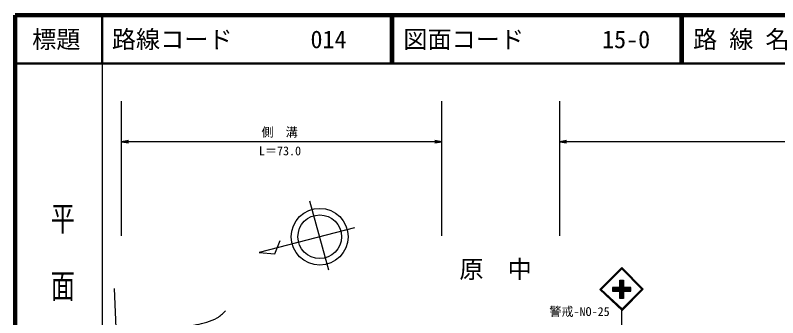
# Model space of a CAD drawing. Units: millimetres, scale not verified. Extents: x 40000 to 680000, y 20000 to 380000.
# Drawn here: x 40000 to 197914, y 317291 to 380000 of the extents above; entities that cross this region are included whole.
import ezdxf
from ezdxf.enums import TextEntityAlignment as Align

# ---------------------------------------------------------------- set-up
doc = ezdxf.new("R2010")
doc.units = ezdxf.units.MM
doc.header["$LTSCALE"] = 1000
for name, color, linetype, lineweight in [('M-BGD', 7, 'Continuous', 25), ('M-BMK-SRVR', 3, 'Continuous', 25), ('M-STR-HTXT', 7, 'Continuous', 13), ('M-STR-STR3', 7, 'Continuous', 25), ('M-STR-STRC', 7, 'Continuous', 25), ('M-TTL', 2, 'Continuous', 140), ('M-TTL-BAND', 7, 'Continuous', 25), ('M-TTL-LINE', 7, 'Continuous', 50), ('M-TTL-TXT', 7, 'Continuous', 13)]:
    doc.layers.add(name, color=color, linetype=linetype, lineweight=lineweight)
doc.styles.add('@ＭＳ ゴシック', font='')
doc.styles.add('ＭＳ ゴシック', font='')
doc.styles.get('@ＭＳ ゴシック').set_extended_font_data('@MS Gothic')
doc.styles.get('ＭＳ ゴシック').set_extended_font_data('MS Gothic')

# ---------------------------------------------------------------- blocks, each defined once
blk = doc.blocks.new('open_arrow')
at = {"color": 0, "linetype": 'Continuous', "lineweight": -2}
blk.add_lwpolyline([(7.5, 1.25), (0, 0), (7.5, -1.25)], dxfattribs=at)

msp = doc.modelspace()

# ---------------------------------------------------------------- linework, layer by layer
at = {"layer": 'M-BGD'}
msp.add_open_spline([(71900, 314799), (73076, 315011), (74252, 315223), (75423, 315443), (76842, 315709), (78254, 315986), (79657, 316391), (80413, 316610), (81167, 316866), (81825, 317272), (82460, 317664), (83006, 318196), (83552, 318728)], degree=3, knots=[0, 0, 0, 0, 1, 1, 1, 2, 2, 2, 3, 3, 3, 4, 4, 4, 4], dxfattribs=at)
at = {"layer": 'M-BMK-SRVR'}
for p, q in [((104941, 327157), (100974, 341460)), ((110245, 335922), (90496, 330799)), ((93780, 330556), (94884, 333303)), ((90496, 330799), (93780, 330556)), ((60501, 323382), (62318, 276561))]:
    msp.add_line(p, q, dxfattribs=at)
for radius in [5885, 4520]:
    msp.add_circle((103061, 334086), radius, dxfattribs=at)
at = {"layer": 'M-STR-STR3'}
for p, q in [((61978, 334255), (61978, 362168)), ((128348, 334255), (128348, 362168)), ((152751, 334255), (152751, 362168)), ((128348, 353760), (61978, 353760)), ((255980, 353760), (152751, 353760))]:
    msp.add_line(p, q, dxfattribs=at)
at = {"layer": 'M-STR-STRC'}
for p, q in [((165624, 327722), (161067, 323165)), ((161107, 323127), (165642, 327590)), ((165547, 327645), (161243, 323212)), ((165623, 327438), (161354, 323169)), ((169766, 323211), (165623, 327438)), ((170047, 323209), (165624, 327722)), ((169901, 323172), (165632, 327601)), ((165177, 325059), (165977, 325059)), ((165177, 321261), (165177, 325059)), ((165177, 324977), (165258, 321323)), ((165298, 325059), (165318, 321303)), ((165397, 325059), (165397, 321323)), ((165517, 325059), (165477, 321283)), ((165616, 325059), (165616, 321323)), ((165755, 325059), (165695, 321323)), ((165699, 324981), (165745, 324453)), ((165834, 325059), (165834, 321323)), ((165904, 324981), (165834, 321347)), ((165977, 325059), (165977, 321261)), ((161067, 323165), (165669, 318831)), ((161214, 323182), (165691, 318923)), ((161354, 323169), (165665, 319109)), ((163704, 323580), (163704, 322780)), ((167501, 323580), (163704, 323580)), ((163704, 323508), (167415, 323508)), ((163704, 323388), (167415, 323408)), ((163704, 323269), (167415, 323269)), ((163704, 323130), (167415, 323210)), ((163704, 323031), (167355, 323110)), ((163704, 322991), (167375, 323031)), ((163704, 322892), (167415, 322932)), ((163704, 322780), (167501, 322780)), ((165661, 318951), (169941, 323212)), ((165665, 319109), (169766, 323211)), ((165669, 318831), (170047, 323209)), ((166534, 323340), (167413, 323408)), ((166783, 322856), (167383, 322931)), ((167282, 322900), (167413, 322780)), ((167399, 323369), (167335, 323402)), ((167457, 322900), (167396, 323407)), ((167501, 322780), (167501, 323580)), ((165977, 321261), (165177, 321261)), ((165904, 321347), (165977, 321772)), ((165624, 315722), (165624, 318920))]:
    msp.add_line(p, q, dxfattribs=at)
at = {"layer": 'M-TTL'}
for p, q in [((40000, 380000), (40000, 20000)), ((680000, 380000), (40000, 380000))]:
    msp.add_line(p, q, dxfattribs=at)
at = {"layer": 'M-TTL-BAND'}
msp.add_line((58000, 370000), (58000, 20000), dxfattribs=at)
at = {"layer": 'M-TTL-LINE'}
for p, q in [((58000, 380000), (58000, 370000)), ((117750, 380000), (117750, 370000)), ((118250, 380000), (118250, 370000)), ((177750, 380000), (177750, 370000)), ((178250, 380000), (178250, 370000)), ((40000, 370000), (680000, 370000))]:
    msp.add_line(p, q, dxfattribs=at)

# ---------------------------------------------------------------- block references
at = {"layer": 'M-STR-STR3', "xscale": 193, "yscale": 193}
for p in [(61978, 353760), (152751, 353760)]:
    msp.add_blockref('open_arrow', p, dxfattribs=at)
at = {"layer": 'M-STR-STR3', "xscale": 193, "yscale": 193, "rotation": 180}
msp.add_blockref('open_arrow', (128348, 353760), dxfattribs=at)

# ---------------------------------------------------------------- texts
at = {"layer": 'M-STR-HTXT', "style": 'ＭＳ ゴシック'}
msp.add_text('原\u3000中', height=3666, dxfattribs=at).set_placement((131980, 324423), align=Align.BOTTOM_LEFT)
at = {"layer": 'M-STR-STR3', "style": 'ＭＳ ゴシック'}
for s, p in [('側\u3000溝', (90998, 354292)), ('L＝73.0', (90461, 350417))]:
    msp.add_text(s, height=1833, dxfattribs=at).set_placement(p, align=Align.BOTTOM_LEFT)
at = {"layer": 'M-STR-STRC', "style": 'ＭＳ ゴシック'}
msp.add_text('警戒-NO-25', height=1833, dxfattribs=at).set_placement((150620, 317102), align=Align.BOTTOM_LEFT)
at = {"layer": 'M-TTL-BAND', "style": '@ＭＳ ゴシック', "width": 1.4}
msp.add_text('平  面  図', height=3666, rotation=270, dxfattribs=at).set_placement((49777, 306475), align=Align.MIDDLE_RIGHT)
at = {"layer": 'M-TTL-TXT', "style": 'ＭＳ ゴシック'}
msp.add_text('標題', height=3666, dxfattribs=at).set_placement((48500, 375000), align=Align.MIDDLE_CENTER)
for s, p in [('路線コード', (60000, 375000)), ('014', (101142, 375000)), ('図面コード', (120380, 375000)), ('15-0', (161521, 375000)), ('路 線 名', (180380, 375000))]:
    msp.add_text(s, height=3666, dxfattribs=at).set_placement(p, align=Align.MIDDLE_LEFT)

doc.saveas('drawing.dxf')
